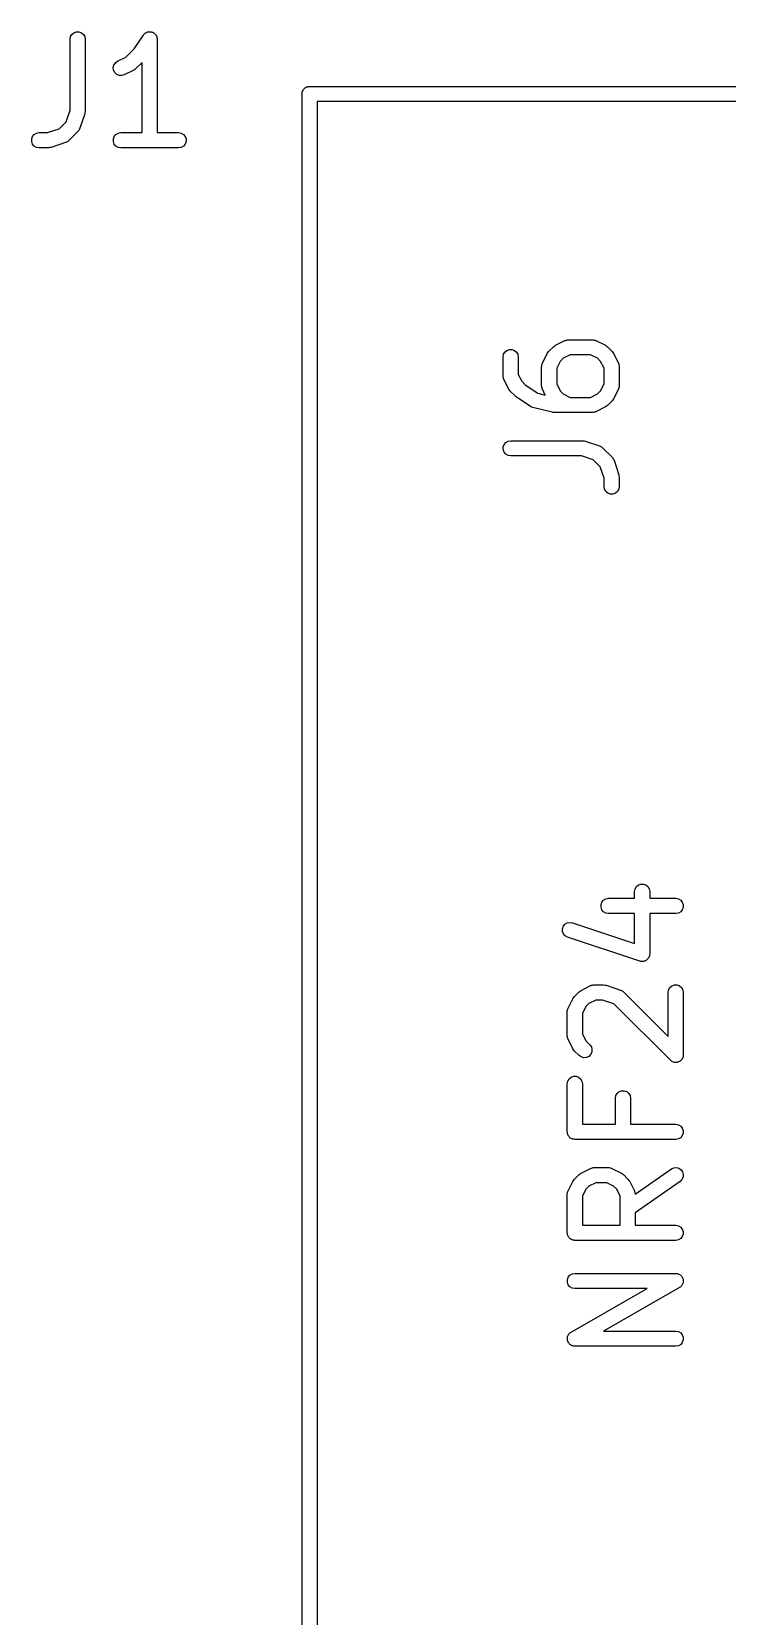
# Model space of a CAD drawing. Extents: x 100.8 to 195, y -113.5 to -35.1.
# Drawn here: x 113.41 to 120.3, y -98.67 to -82.98 of the extents above; entities that cross this region are included whole.
import ezdxf

# ---------------------------------------------------------------- set-up
doc = ezdxf.new("R2010")
doc.units = 0
doc.header["$MEASUREMENT"] = 0
doc.layers.add('BLACK', color=7, linetype='CONTINUOUS')

msp = doc.modelspace()

# ---------------------------------------------------------------- linework, layer by layer
at = {"layer": 'BLACK', "linetype": 'CONTINUOUS'}
for p, q in [((113.796, -83.0267), (113.809, -83.0042)), ((113.809, -83.0042), (113.829, -82.9874)), ((113.829, -82.9874), (113.854, -82.9785)), ((113.854, -82.9785), (113.88, -82.9785)), ((113.88, -82.9785), (113.904, -82.9874)), ((113.904, -82.9874), (113.924, -83.0042)), ((113.924, -83.0042), (113.937, -83.0267)), ((114.427, -83.1475), (114.519, -83.0108)), ((114.519, -83.0108), (114.521, -83.0078)), ((114.521, -83.0078), (114.523, -83.0042)), ((114.523, -83.0042), (114.53, -82.9984)), ((114.53, -82.9984), (114.537, -82.9919)), ((114.537, -82.9919), (114.54, -82.9901)), ((114.54, -82.9901), (114.543, -82.9874)), ((114.543, -82.9874), (114.552, -82.9844)), ((114.552, -82.9844), (114.56, -82.9804)), ((114.56, -82.9804), (114.564, -82.9799)), ((114.564, -82.9799), (114.568, -82.9785)), ((114.568, -82.9785), (114.577, -82.9785)), ((114.577, -82.9785), (114.586, -82.9775)), ((114.586, -82.9775), (114.59, -82.9785)), ((114.59, -82.9785), (114.594, -82.9785)), ((114.594, -82.9785), (114.602, -82.9816)), ((114.602, -82.9816), (114.611, -82.9837)), ((114.611, -82.9837), (114.615, -82.986)), ((114.615, -82.986), (114.618, -82.9874)), ((114.618, -82.9874), (114.625, -82.9932)), ((114.625, -82.9932), (114.633, -82.9981)), ((114.633, -82.9981), (114.635, -83.0015)), ((114.635, -83.0015), (114.638, -83.0042)), ((114.638, -83.0042), (114.643, -83.0119)), ((114.643, -83.0119), (114.648, -83.0191)), ((114.648, -83.0191), (114.649, -83.0231)), ((114.649, -83.0231), (114.651, -83.0267)), ((113.792, -83.0524), (113.796, -83.0267)), ((113.792, -83.7545), (113.792, -83.0524)), ((113.937, -83.0267), (113.942, -83.0524)), ((113.942, -83.0524), (113.942, -83.7667)), ((114.346, -83.2288), (114.427, -83.1475)), ((114.651, -83.0267), (114.653, -83.0355)), ((114.653, -83.0355), (114.655, -83.0441)), ((114.655, -83.0441), (114.655, -83.0483)), ((114.655, -83.0483), (114.656, -83.0524)), ((114.656, -83.0524), (114.656, -83.9774)), ((114.22, -83.3336), (114.226, -83.3083)), ((114.223, -83.3595), (114.22, -83.3336)), ((114.226, -83.3083), (114.241, -83.2865)), ((114.241, -83.2865), (114.262, -83.271)), ((114.262, -83.271), (114.346, -83.2288)), ((114.506, -83.2811), (114.444, -83.3435)), ((114.506, -83.9774), (114.506, -83.2811)), ((114.235, -83.3828), (114.223, -83.3595)), ((114.254, -83.4007), (114.235, -83.3828)), ((114.278, -83.411), (114.254, -83.4007)), ((114.304, -83.4126), (114.278, -83.411)), ((114.329, -83.4052), (114.304, -83.4126)), ((114.424, -83.3576), (114.329, -83.4052)), ((114.434, -83.3504), (114.424, -83.3576)), ((114.444, -83.3435), (114.434, -83.3504)), ((116.09, -83.5818), (116.092, -83.5755)), ((116.09, -83.5884), (116.09, -83.5818)), ((116.09, -113.447), (116.09, -83.5884)), ((116.092, -83.5755), (116.093, -83.569)), ((116.093, -83.569), (116.097, -83.5632)), ((116.097, -83.5632), (116.099, -83.5569)), ((116.099, -83.5569), (116.103, -83.5518)), ((116.103, -83.5518), (116.107, -83.546)), ((116.107, -83.546), (116.112, -83.5418)), ((116.112, -83.5418), (116.116, -83.5367)), ((116.116, -83.5367), (116.122, -83.5333)), ((116.122, -83.5333), (116.127, -83.529)), ((116.127, -83.529), (116.133, -83.5268)), ((116.133, -83.5268), (116.139, -83.5234)), ((116.139, -83.5234), (116.146, -83.5223)), ((116.146, -83.5223), (116.152, -83.52)), ((116.152, -83.52), (116.158, -83.52)), ((116.158, -83.52), (116.158, -83.52)), ((116.158, -83.52), (132.047, -83.52)), ((113.753, -83.869), (113.792, -83.7545)), ((113.938, -83.7904), (113.89, -83.9332)), ((113.94, -83.7785), (113.938, -83.7904)), ((113.942, -83.7667), (113.94, -83.7785)), ((116.24, -83.67), (116.24, -113.365)), ((131.965, -83.67), (116.24, -83.67)), ((113.569, -83.9774), (113.683, -83.9392)), ((113.683, -83.9392), (113.753, -83.869)), ((113.872, -83.9626), (113.777, -84.0578)), ((113.875, -83.959), (113.872, -83.9626)), ((113.878, -83.9561), (113.875, -83.959)), ((113.882, -83.9484), (113.878, -83.9561)), ((113.887, -83.9412), (113.882, -83.9484)), ((113.888, -83.937), (113.887, -83.9412)), ((113.89, -83.9332), (113.888, -83.937)), ((113.412, -84.0394), (113.421, -84.0149)), ((113.412, -84.0654), (113.412, -84.0394)), ((113.421, -84.0899), (113.412, -84.0654)), ((113.421, -84.0149), (113.438, -83.9949)), ((113.438, -84.1098), (113.421, -84.0899)), ((113.438, -83.9949), (113.46, -83.9819)), ((113.46, -84.1229), (113.438, -84.1098)), ((113.46, -83.9819), (113.486, -83.9774)), ((113.486, -84.1274), (113.46, -84.1229)), ((113.486, -83.9774), (113.569, -83.9774)), ((113.748, -84.0759), (113.605, -84.1235)), ((113.751, -84.0739), (113.748, -84.0759)), ((113.756, -84.0727), (113.751, -84.0739)), ((113.763, -84.0677), (113.756, -84.0727)), ((113.77, -84.0635), (113.763, -84.0677)), ((113.773, -84.0603), (113.77, -84.0635)), ((113.777, -84.0578), (113.773, -84.0603)), ((114.221, -84.0394), (114.23, -84.0149)), ((114.221, -84.0654), (114.221, -84.0394)), ((114.23, -84.0899), (114.221, -84.0654)), ((114.23, -84.0149), (114.247, -83.9949)), ((114.247, -84.1098), (114.23, -84.0899)), ((114.247, -83.9949), (114.27, -83.9819)), ((114.27, -84.1229), (114.247, -84.1098)), ((114.27, -83.9819), (114.295, -83.9774)), ((114.295, -84.1274), (114.27, -84.1229)), ((114.295, -83.9774), (114.506, -83.9774)), ((114.656, -83.9774), (114.867, -83.9774)), ((114.867, -83.9774), (114.892, -83.9819)), ((114.892, -84.1229), (114.867, -84.1274)), ((114.892, -83.9819), (114.915, -83.9949)), ((114.915, -84.1098), (114.892, -84.1229)), ((114.915, -83.9949), (114.932, -84.0149)), ((114.932, -84.0899), (114.915, -84.1098)), ((114.932, -84.0149), (114.941, -84.0394)), ((114.941, -84.0654), (114.932, -84.0899)), ((114.941, -84.0394), (114.941, -84.0654)), ((113.581, -84.1274), (113.486, -84.1274)), ((113.593, -84.1253), (113.581, -84.1274)), ((113.605, -84.1235), (113.593, -84.1253)), ((114.867, -84.1274), (114.295, -84.1274)), ((118.087, -86.1729), (118.1, -86.1504)), ((118.1, -86.1504), (118.12, -86.1336)), ((118.12, -86.1336), (118.144, -86.1247)), ((118.144, -86.1247), (118.17, -86.1247)), ((118.17, -86.1247), (118.195, -86.1336)), ((118.195, -86.1336), (118.215, -86.1504)), ((118.215, -86.1504), (118.228, -86.1729)), ((118.519, -86.165), (118.526, -86.1554)), ((118.526, -86.1554), (118.533, -86.1455)), ((118.533, -86.1455), (118.581, -86.0979)), ((118.581, -86.0979), (118.59, -86.091)), ((118.59, -86.091), (118.6, -86.0839)), ((118.6, -86.0839), (118.695, -86.0363)), ((118.695, -86.0363), (118.699, -86.035)), ((118.699, -86.035), (118.703, -86.0329)), ((118.703, -86.0329), (118.712, -86.0313)), ((118.712, -86.0313), (118.72, -86.0288)), ((118.72, -86.0288), (118.725, -86.0291)), ((118.725, -86.0291), (118.729, -86.0283)), ((118.729, -86.0283), (118.967, -86.0283)), ((118.967, -86.0283), (118.971, -86.0291)), ((118.971, -86.0291), (118.975, -86.0288)), ((118.975, -86.0288), (118.984, -86.0313)), ((118.984, -86.0313), (118.993, -86.0329)), ((118.993, -86.0329), (118.996, -86.035)), ((118.996, -86.035), (119, -86.0363)), ((119, -86.0363), (119.096, -86.0839)), ((119.096, -86.0839), (119.105, -86.091)), ((119.105, -86.091), (119.115, -86.0979)), ((119.115, -86.0979), (119.163, -86.1455)), ((119.163, -86.1455), (119.17, -86.1554)), ((119.17, -86.1554), (119.177, -86.165)), ((118.082, -86.1986), (118.087, -86.1729)), ((118.082, -86.389), (118.082, -86.1986)), ((118.228, -86.1729), (118.232, -86.1986)), ((118.232, -86.1986), (118.232, -86.3713)), ((118.463, -86.2938), (118.464, -86.2895)), ((118.463, -86.4843), (118.463, -86.2938)), ((118.464, -86.2852), (118.466, -86.2768)), ((118.464, -86.2895), (118.464, -86.2852)), ((118.466, -86.2768), (118.468, -86.2682)), ((118.468, -86.2682), (118.47, -86.2644)), ((118.47, -86.2644), (118.471, -86.2603)), ((118.471, -86.2603), (118.519, -86.165)), ((118.648, -86.243), (118.613, -86.3115)), ((118.613, -86.3115), (118.613, -86.4666)), ((118.678, -86.2126), (118.648, -86.243)), ((118.747, -86.1783), (118.678, -86.2126)), ((118.949, -86.1783), (118.747, -86.1783)), ((119.018, -86.2126), (118.949, -86.1783)), ((119.048, -86.243), (119.018, -86.2126)), ((119.082, -86.3115), (119.048, -86.243)), ((119.082, -86.4666), (119.082, -86.3115)), ((119.177, -86.165), (119.224, -86.2603)), ((119.224, -86.2603), (119.226, -86.2644)), ((119.226, -86.2644), (119.228, -86.2682)), ((119.228, -86.2682), (119.229, -86.2768)), ((119.229, -86.2768), (119.232, -86.2852)), ((119.232, -86.2852), (119.232, -86.2895)), ((119.232, -86.2895), (119.232, -86.2938)), ((119.232, -86.2938), (119.232, -86.4843)), ((118.083, -86.3933), (118.082, -86.389)), ((118.083, -86.3976), (118.083, -86.3933)), ((118.085, -86.406), (118.083, -86.3976)), ((118.087, -86.4147), (118.085, -86.406)), ((118.089, -86.4184), (118.087, -86.4147)), ((118.09, -86.4226), (118.089, -86.4184)), ((118.138, -86.5178), (118.09, -86.4226)), ((118.232, -86.3713), (118.267, -86.4399)), ((118.267, -86.4399), (118.3, -86.4736)), ((118.3, -86.4736), (118.426, -86.5575)), ((118.613, -86.4666), (118.648, -86.5351)), ((119.048, -86.5351), (119.082, -86.4666)), ((118.145, -86.5275), (118.138, -86.5178)), ((118.152, -86.5373), (118.145, -86.5275)), ((118.2, -86.5849), (118.152, -86.5373)), ((118.206, -86.5892), (118.2, -86.5849)), ((118.211, -86.5943), (118.206, -86.5892)), ((118.354, -86.6895), (118.211, -86.5943)), ((118.426, -86.5575), (118.5, -86.5761)), ((118.464, -86.4885), (118.463, -86.4843)), ((118.464, -86.4929), (118.464, -86.4885)), ((118.466, -86.5013), (118.464, -86.4929)), ((118.468, -86.5099), (118.466, -86.5013)), ((118.47, -86.5137), (118.468, -86.5099)), ((118.471, -86.5178), (118.47, -86.5137)), ((118.5, -86.5761), (118.471, -86.5178)), ((118.648, -86.5351), (118.678, -86.5655)), ((118.678, -86.5655), (118.747, -86.5998)), ((118.747, -86.5998), (118.949, -86.5998)), ((118.949, -86.5998), (119.018, -86.5655)), ((119.018, -86.5655), (119.048, -86.5351)), ((119.163, -86.6326), (119.115, -86.6802)), ((119.17, -86.6227), (119.163, -86.6326)), ((119.177, -86.6131), (119.17, -86.6227)), ((119.224, -86.5178), (119.177, -86.6131)), ((119.226, -86.5137), (119.224, -86.5178)), ((119.228, -86.5099), (119.226, -86.5137)), ((119.229, -86.5013), (119.228, -86.5099)), ((119.232, -86.4929), (119.229, -86.5013)), ((119.232, -86.4843), (119.232, -86.4885)), ((119.232, -86.4885), (119.232, -86.4929)), ((118.366, -86.6947), (118.354, -86.6895)), ((118.377, -86.6999), (118.366, -86.6947)), ((118.568, -86.7475), (118.377, -86.6999)), ((118.577, -86.7482), (118.568, -86.7475)), ((118.586, -86.7498), (118.577, -86.7482)), ((118.967, -86.7498), (118.586, -86.7498)), ((118.971, -86.749), (118.967, -86.7498)), ((118.975, -86.7493), (118.971, -86.749)), ((118.984, -86.7468), (118.975, -86.7493)), ((118.993, -86.7452), (118.984, -86.7468)), ((118.996, -86.7431), (118.993, -86.7452)), ((119, -86.7418), (118.996, -86.7431)), ((119.096, -86.6942), (119, -86.7418)), ((119.105, -86.6871), (119.096, -86.6942)), ((119.115, -86.6802), (119.105, -86.6871)), ((118.084, -87.0903), (118.092, -87.0658)), ((118.084, -87.1164), (118.084, -87.0903)), ((118.092, -87.0658), (118.109, -87.0459)), ((118.109, -87.0459), (118.132, -87.0329)), ((118.132, -87.0329), (118.157, -87.0283)), ((118.157, -87.0283), (118.872, -87.0283)), ((118.872, -87.0283), (118.884, -87.0304)), ((118.884, -87.0304), (118.895, -87.0322)), ((118.895, -87.0322), (119.038, -87.0798)), ((119.038, -87.0798), (119.042, -87.0819)), ((119.042, -87.0819), (119.046, -87.083)), ((119.046, -87.083), (119.053, -87.088)), ((119.053, -87.088), (119.061, -87.0922)), ((119.061, -87.0922), (119.064, -87.0954)), ((119.064, -87.0954), (119.068, -87.0979)), ((119.068, -87.0979), (119.163, -87.1932)), ((118.092, -87.1408), (118.084, -87.1164)), ((118.109, -87.1608), (118.092, -87.1408)), ((118.132, -87.1738), (118.109, -87.1608)), ((118.157, -87.1783), (118.132, -87.1738)), ((118.859, -87.1783), (118.157, -87.1783)), ((118.974, -87.2165), (118.859, -87.1783)), ((119.044, -87.2867), (118.974, -87.2165)), ((119.163, -87.1932), (119.165, -87.1967)), ((119.165, -87.1967), (119.169, -87.1996)), ((119.169, -87.1996), (119.173, -87.2073)), ((119.173, -87.2073), (119.178, -87.2145)), ((119.178, -87.2145), (119.179, -87.2187)), ((119.179, -87.2187), (119.181, -87.2225)), ((119.181, -87.2225), (119.229, -87.3653)), ((119.082, -87.4012), (119.044, -87.2867)), ((119.082, -87.4843), (119.082, -87.4012)), ((119.229, -87.3653), (119.23, -87.3772)), ((119.23, -87.3772), (119.232, -87.389)), ((119.232, -87.389), (119.232, -87.4843)), ((119.087, -87.5099), (119.082, -87.4843)), ((119.1, -87.5325), (119.087, -87.5099)), ((119.12, -87.5492), (119.1, -87.5325)), ((119.144, -87.5581), (119.12, -87.5492)), ((119.17, -87.5581), (119.144, -87.5581)), ((119.195, -87.5492), (119.17, -87.5581)), ((119.215, -87.5325), (119.195, -87.5492)), ((119.228, -87.5099), (119.215, -87.5325)), ((119.232, -87.4843), (119.228, -87.5099)), ((119.384, -91.4931), (119.389, -91.4674)), ((119.384, -91.561), (119.384, -91.4931)), ((119.389, -91.4674), (119.402, -91.4449)), ((119.402, -91.4449), (119.422, -91.4281)), ((119.422, -91.4281), (119.446, -91.4192)), ((119.446, -91.4192), (119.472, -91.4192)), ((119.472, -91.4192), (119.497, -91.4281)), ((119.497, -91.4281), (119.516, -91.4449)), ((119.516, -91.4449), (119.53, -91.4674)), ((119.53, -91.4674), (119.534, -91.4931)), ((119.534, -91.4931), (119.534, -91.561)), ((119.052, -91.6229), (119.061, -91.5985)), ((119.052, -91.649), (119.052, -91.6229)), ((119.061, -91.6735), (119.052, -91.649)), ((119.061, -91.5985), (119.078, -91.5785)), ((119.078, -91.5785), (119.1, -91.5655)), ((119.1, -91.5655), (119.126, -91.561)), ((119.126, -91.561), (119.384, -91.561)), ((119.534, -91.561), (119.792, -91.561)), ((119.792, -91.561), (119.818, -91.5655)), ((119.818, -91.5655), (119.841, -91.5785)), ((119.841, -91.5785), (119.857, -91.5985)), ((119.857, -91.5985), (119.866, -91.6229)), ((119.866, -91.649), (119.857, -91.6735)), ((119.866, -91.6229), (119.866, -91.649)), ((118.695, -91.8179), (118.717, -91.8043)), ((118.717, -91.8043), (118.743, -91.7991)), ((118.743, -91.7991), (118.768, -91.8029)), ((118.768, -91.8029), (119.384, -92.0081)), ((119.078, -91.6934), (119.061, -91.6735)), ((119.1, -91.7064), (119.078, -91.6934)), ((119.126, -91.711), (119.1, -91.7064)), ((119.384, -91.711), (119.126, -91.711)), ((119.384, -92.0081), (119.384, -91.711)), ((119.792, -91.711), (119.534, -91.711)), ((119.534, -91.711), (119.534, -92.1121)), ((119.818, -91.7064), (119.792, -91.711)), ((119.841, -91.6934), (119.818, -91.7064)), ((119.857, -91.6735), (119.841, -91.6934)), ((118.671, -91.863), (118.679, -91.8383)), ((118.671, -91.8891), (118.671, -91.863)), ((118.681, -91.9133), (118.671, -91.8891)), ((118.679, -91.8383), (118.695, -91.8179)), ((118.698, -91.9328), (118.681, -91.9133)), ((118.721, -91.9452), (118.698, -91.9328)), ((119.435, -92.1833), (118.721, -91.9452)), ((119.533, -92.1231), (119.531, -92.1303)), ((119.534, -92.1121), (119.533, -92.1176)), ((119.533, -92.1176), (119.533, -92.1231)), ((119.441, -92.1841), (119.435, -92.1833)), ((119.446, -92.186), (119.441, -92.1841)), ((119.454, -92.186), (119.446, -92.186)), ((119.461, -92.1871), (119.454, -92.186)), ((119.467, -92.186), (119.461, -92.1871)), ((119.472, -92.186), (119.467, -92.186)), ((119.479, -92.1834), (119.472, -92.186)), ((119.487, -92.1819), (119.479, -92.1834)), ((119.491, -92.179), (119.487, -92.1819)), ((119.497, -92.1771), (119.491, -92.179)), ((119.502, -92.1722), (119.497, -92.1771)), ((119.509, -92.1683), (119.502, -92.1722)), ((119.512, -92.1639), (119.509, -92.1683)), ((119.516, -92.1604), (119.512, -92.1639)), ((119.52, -92.1538), (119.516, -92.1604)), ((119.525, -92.1479), (119.52, -92.1538)), ((119.527, -92.1426), (119.525, -92.1479)), ((119.53, -92.1378), (119.527, -92.1426)), ((119.531, -92.1303), (119.53, -92.1378)), ((118.854, -92.4736), (118.949, -92.426)), ((118.949, -92.426), (118.953, -92.4248)), ((118.953, -92.4248), (118.957, -92.4226)), ((118.957, -92.4226), (118.966, -92.4211)), ((118.966, -92.4211), (118.974, -92.4186)), ((118.974, -92.4186), (118.979, -92.4188)), ((118.979, -92.4188), (118.983, -92.4181)), ((118.983, -92.4181), (119.078, -92.4181)), ((119.078, -92.4181), (119.09, -92.4202)), ((119.09, -92.4202), (119.102, -92.4219)), ((119.102, -92.4219), (119.245, -92.4696)), ((119.735, -92.4449), (119.755, -92.4281)), ((119.755, -92.4281), (119.779, -92.4192)), ((119.779, -92.4192), (119.805, -92.4192)), ((119.805, -92.4192), (119.83, -92.4281)), ((119.83, -92.4281), (119.85, -92.4449)), ((118.725, -92.65), (118.773, -92.5548)), ((118.773, -92.5548), (118.78, -92.5451)), ((118.78, -92.5451), (118.787, -92.5353)), ((118.787, -92.5353), (118.835, -92.4877)), ((118.835, -92.4877), (118.844, -92.4808)), ((118.844, -92.4808), (118.854, -92.4736)), ((119.001, -92.5681), (118.932, -92.6024)), ((119.066, -92.5681), (119.001, -92.5681)), ((119.18, -92.6063), (119.066, -92.5681)), ((119.245, -92.4696), (119.248, -92.4716)), ((119.248, -92.4716), (119.253, -92.4727)), ((119.253, -92.4727), (119.26, -92.4778)), ((119.26, -92.4778), (119.268, -92.482)), ((119.268, -92.482), (119.27, -92.4852)), ((119.27, -92.4852), (119.274, -92.4877)), ((119.274, -92.4877), (119.717, -92.9311)), ((119.717, -92.4931), (119.722, -92.4674)), ((119.717, -92.9311), (119.717, -92.4931)), ((119.722, -92.4674), (119.735, -92.4449)), ((119.85, -92.4449), (119.863, -92.4674)), ((119.863, -92.4674), (119.867, -92.4931)), ((119.867, -92.4931), (119.867, -93.1121)), ((118.717, -92.6836), (118.718, -92.6793)), ((118.717, -92.9217), (118.717, -92.6836)), ((118.718, -92.675), (118.72, -92.6666)), ((118.718, -92.6793), (118.718, -92.675)), ((118.72, -92.6666), (118.722, -92.6579)), ((118.722, -92.6579), (118.724, -92.6542)), ((118.724, -92.6542), (118.725, -92.65)), ((118.902, -92.6328), (118.867, -92.7013)), ((118.867, -92.7013), (118.867, -92.904)), ((118.932, -92.6024), (118.902, -92.6328)), ((119.739, -93.1652), (119.18, -92.6063)), ((118.867, -92.904), (118.902, -92.9725)), ((118.718, -92.9259), (118.717, -92.9217)), ((118.718, -92.9302), (118.718, -92.9259)), ((118.72, -92.9387), (118.718, -92.9302)), ((118.722, -92.9473), (118.72, -92.9387)), ((118.724, -92.9511), (118.722, -92.9473)), ((118.725, -92.9552), (118.724, -92.9511)), ((118.773, -93.0504), (118.725, -92.9552)), ((118.78, -93.0601), (118.773, -93.0504)), ((118.787, -93.0699), (118.78, -93.0601)), ((118.902, -92.9725), (118.941, -93.0115)), ((118.941, -93.0115), (118.956, -93.0328)), ((118.956, -93.0328), (118.962, -93.058)), ((118.962, -93.058), (118.96, -93.0839)), ((118.835, -93.1176), (118.787, -93.0699)), ((118.856, -93.1325), (118.835, -93.1176)), ((118.881, -93.1392), (118.856, -93.1325)), ((118.907, -93.137), (118.881, -93.1392)), ((118.931, -93.126), (118.907, -93.137)), ((118.949, -93.1075), (118.931, -93.126)), ((118.96, -93.0839), (118.949, -93.1075)), ((119.747, -93.1708), (119.739, -93.1652)), ((119.755, -93.1771), (119.747, -93.1708)), ((119.758, -93.1782), (119.755, -93.1771)), ((119.761, -93.1801), (119.758, -93.1782)), ((119.77, -93.1826), (119.761, -93.1801)), ((119.779, -93.186), (119.77, -93.1826)), ((119.783, -93.186), (119.779, -93.186)), ((119.786, -93.1869), (119.783, -93.186)), ((119.796, -93.186), (119.786, -93.1869)), ((119.805, -93.186), (119.796, -93.186)), ((119.809, -93.1849), (119.805, -93.186)), ((119.812, -93.1846), (119.809, -93.1849)), ((119.821, -93.1804), (119.812, -93.1846)), ((119.83, -93.1771), (119.821, -93.1804)), ((119.832, -93.175), (119.83, -93.1771)), ((119.835, -93.1736), (119.832, -93.175)), ((119.842, -93.1666), (119.835, -93.1736)), ((119.85, -93.1604), (119.842, -93.1666)), ((119.851, -93.1575), (119.85, -93.1604)), ((119.854, -93.1552), (119.851, -93.1575)), ((119.858, -93.1463), (119.854, -93.1552)), ((119.863, -93.1378), (119.858, -93.1463)), ((119.865, -93.1316), (119.863, -93.1345)), ((119.863, -93.1345), (119.863, -93.1378)), ((119.866, -93.1218), (119.865, -93.1316)), ((119.867, -93.1121), (119.866, -93.1218)), ((118.717, -93.3979), (118.722, -93.3722)), ((118.722, -93.3722), (118.735, -93.3496)), ((118.735, -93.3496), (118.755, -93.3329)), ((118.755, -93.3329), (118.779, -93.324)), ((118.779, -93.324), (118.805, -93.324)), ((118.805, -93.324), (118.83, -93.3329)), ((118.83, -93.3329), (118.85, -93.3496)), ((118.85, -93.3496), (118.863, -93.3722)), ((118.863, -93.3722), (118.867, -93.3979)), ((118.717, -93.874), (118.717, -93.3979)), ((118.867, -93.3979), (118.867, -93.799)), ((119.194, -93.5407), (119.198, -93.5151)), ((119.198, -93.5151), (119.211, -93.4925)), ((119.211, -93.4925), (119.231, -93.4758)), ((119.231, -93.4758), (119.256, -93.4669)), ((119.256, -93.4669), (119.282, -93.4669)), ((119.282, -93.4669), (119.306, -93.4758)), ((119.306, -93.4758), (119.326, -93.4925)), ((119.326, -93.4925), (119.339, -93.5151)), ((119.339, -93.5151), (119.344, -93.5407)), ((119.194, -93.799), (119.194, -93.5407)), ((119.344, -93.5407), (119.344, -93.799)), ((118.867, -93.799), (119.194, -93.799)), ((119.344, -93.799), (119.792, -93.799)), ((119.792, -93.799), (119.818, -93.8036)), ((119.818, -93.8036), (119.841, -93.8166)), ((119.841, -93.8166), (119.857, -93.8365)), ((119.857, -93.8365), (119.866, -93.861)), ((118.719, -93.8805), (118.717, -93.874)), ((118.719, -93.8871), (118.719, -93.8805)), ((118.721, -93.8932), (118.719, -93.8871)), ((118.722, -93.8997), (118.721, -93.8932)), ((118.725, -93.9054), (118.722, -93.8997)), ((118.727, -93.9115), (118.725, -93.9054)), ((118.732, -93.9166), (118.727, -93.9115)), ((118.735, -93.9223), (118.732, -93.9166)), ((118.74, -93.9265), (118.735, -93.9223)), ((118.744, -93.9315), (118.74, -93.9265)), ((118.75, -93.9348), (118.744, -93.9315)), ((118.755, -93.939), (118.75, -93.9348)), ((118.761, -93.9412), (118.755, -93.939)), ((118.767, -93.9445), (118.761, -93.9412)), ((118.773, -93.9457), (118.767, -93.9445)), ((118.779, -93.9479), (118.773, -93.9457)), ((118.786, -93.9479), (118.779, -93.9479)), ((118.792, -93.949), (118.786, -93.9479)), ((119.792, -93.949), (118.792, -93.949)), ((119.818, -93.9445), (119.792, -93.949)), ((119.841, -93.9315), (119.818, -93.9445)), ((119.857, -93.9115), (119.841, -93.9315)), ((119.866, -93.8871), (119.857, -93.9115)), ((119.866, -93.861), (119.866, -93.8871)), ((118.787, -94.3448), (118.835, -94.2972)), ((118.835, -94.2972), (118.844, -94.2903)), ((118.844, -94.2903), (118.854, -94.2832)), ((118.854, -94.2832), (118.949, -94.2355)), ((118.949, -94.2355), (118.953, -94.2343)), ((118.953, -94.2343), (118.957, -94.2321)), ((118.957, -94.2321), (118.966, -94.2306)), ((118.966, -94.2306), (118.974, -94.2281)), ((118.974, -94.2281), (118.979, -94.2284)), ((118.979, -94.2284), (118.983, -94.2276)), ((118.983, -94.2276), (119.126, -94.2276)), ((119.126, -94.2276), (119.13, -94.2284)), ((119.13, -94.2284), (119.134, -94.2281)), ((119.134, -94.2281), (119.143, -94.2306)), ((119.143, -94.2306), (119.151, -94.2321)), ((119.151, -94.2321), (119.155, -94.2343)), ((119.155, -94.2343), (119.159, -94.2355)), ((119.159, -94.2355), (119.254, -94.2832)), ((119.254, -94.2832), (119.264, -94.2903)), ((119.264, -94.2903), (119.274, -94.2972)), ((119.274, -94.2972), (119.322, -94.3448)), ((119.391, -94.492), (119.749, -94.2412)), ((119.749, -94.2412), (119.773, -94.2302)), ((119.773, -94.2302), (119.799, -94.2279)), ((119.799, -94.2279), (119.824, -94.2347)), ((119.824, -94.2347), (119.845, -94.2496)), ((119.845, -94.2496), (119.86, -94.2709)), ((119.865, -94.322), (119.854, -94.3456)), ((119.86, -94.2709), (119.867, -94.2961)), ((119.867, -94.2961), (119.865, -94.322)), ((118.718, -94.4845), (118.72, -94.4761)), ((118.72, -94.4761), (118.722, -94.4674)), ((118.722, -94.4674), (118.724, -94.4637)), ((118.724, -94.4637), (118.725, -94.4596)), ((118.725, -94.4596), (118.773, -94.3643)), ((118.773, -94.3643), (118.78, -94.3547)), ((118.78, -94.3547), (118.787, -94.3448)), ((118.902, -94.4423), (118.867, -94.5108)), ((118.932, -94.4119), (118.902, -94.4423)), ((119.001, -94.3776), (118.932, -94.4119)), ((119.108, -94.3776), (119.001, -94.3776)), ((119.177, -94.4119), (119.108, -94.3776)), ((119.207, -94.4423), (119.177, -94.4119)), ((119.241, -94.5108), (119.207, -94.4423)), ((119.322, -94.3448), (119.328, -94.3547)), ((119.328, -94.3547), (119.336, -94.3643)), ((119.336, -94.3643), (119.383, -94.4596)), ((119.383, -94.4596), (119.385, -94.4637)), ((119.385, -94.4637), (119.387, -94.4674)), ((119.387, -94.4674), (119.388, -94.4761)), ((119.388, -94.4761), (119.391, -94.4845)), ((119.835, -94.3641), (119.391, -94.675)), ((119.854, -94.3456), (119.835, -94.3641)), ((118.717, -94.4931), (118.718, -94.4888)), ((118.717, -94.874), (118.717, -94.4931)), ((118.718, -94.4888), (118.718, -94.4845)), ((118.867, -94.5108), (118.867, -94.799)), ((119.241, -94.799), (119.241, -94.5108)), ((119.391, -94.4845), (119.39, -94.4888)), ((119.39, -94.4888), (119.391, -94.492)), ((119.391, -94.675), (119.391, -94.799)), ((118.719, -94.8805), (118.717, -94.874)), ((118.719, -94.8871), (118.719, -94.8805)), ((118.721, -94.8932), (118.719, -94.8871)), ((118.722, -94.8997), (118.721, -94.8932)), ((118.725, -94.9054), (118.722, -94.8997)), ((118.727, -94.9115), (118.725, -94.9054)), ((118.732, -94.9166), (118.727, -94.9115)), ((118.735, -94.9223), (118.732, -94.9166)), ((118.74, -94.9265), (118.735, -94.9223)), ((118.744, -94.9315), (118.74, -94.9265)), ((118.75, -94.9348), (118.744, -94.9315)), ((118.755, -94.939), (118.75, -94.9348)), ((118.761, -94.9412), (118.755, -94.939)), ((118.767, -94.9445), (118.761, -94.9412)), ((118.773, -94.9457), (118.767, -94.9445)), ((118.779, -94.9479), (118.773, -94.9457)), ((118.786, -94.9479), (118.779, -94.9479)), ((118.792, -94.949), (118.786, -94.9479)), ((119.792, -94.949), (118.792, -94.949)), ((118.867, -94.799), (119.241, -94.799)), ((119.391, -94.799), (119.792, -94.799)), ((119.792, -94.799), (119.818, -94.8036)), ((119.818, -94.9445), (119.792, -94.949)), ((119.818, -94.8036), (119.841, -94.8166)), ((119.841, -94.9315), (119.818, -94.9445)), ((119.841, -94.8166), (119.857, -94.8365)), ((119.857, -94.9115), (119.841, -94.9315)), ((119.857, -94.8365), (119.866, -94.861)), ((119.866, -94.8871), (119.857, -94.9115)), ((119.866, -94.861), (119.866, -94.8871)), ((118.719, -95.3372), (118.727, -95.3127)), ((118.719, -95.3633), (118.719, -95.3372)), ((118.727, -95.3877), (118.719, -95.3633)), ((118.727, -95.3127), (118.744, -95.2928)), ((118.744, -95.4077), (118.727, -95.3877)), ((118.744, -95.2928), (118.767, -95.2798)), ((118.767, -95.4207), (118.744, -95.4077)), ((118.767, -95.2798), (118.792, -95.2752)), ((118.792, -95.4252), (118.767, -95.4207)), ((118.792, -95.2752), (119.792, -95.2752)), ((119.83, -95.4154), (119.075, -95.8467)), ((119.792, -95.2752), (119.799, -95.2764)), ((119.799, -95.2764), (119.806, -95.2764)), ((119.806, -95.2764), (119.812, -95.2786)), ((119.812, -95.2786), (119.818, -95.2798)), ((119.818, -95.2798), (119.824, -95.2831)), ((119.824, -95.2831), (119.83, -95.2855)), ((119.83, -95.2855), (119.835, -95.2896)), ((119.835, -95.4111), (119.83, -95.4154)), ((119.835, -95.2896), (119.841, -95.2928)), ((119.841, -95.4077), (119.835, -95.4111)), ((119.841, -95.2928), (119.845, -95.2979)), ((119.845, -95.4028), (119.841, -95.4077)), ((119.845, -95.2979), (119.85, -95.3023)), ((119.85, -95.3987), (119.845, -95.4028)), ((119.85, -95.3023), (119.853, -95.3078)), ((119.853, -95.3929), (119.85, -95.3987)), ((119.853, -95.3078), (119.857, -95.3127)), ((119.857, -95.3877), (119.853, -95.3929)), ((119.857, -95.3127), (119.86, -95.3191)), ((119.86, -95.3817), (119.857, -95.3877)), ((119.86, -95.3191), (119.863, -95.3249)), ((119.863, -95.3762), (119.86, -95.3817)), ((119.863, -95.3249), (119.864, -95.3312)), ((119.864, -95.3696), (119.863, -95.3762)), ((119.864, -95.3312), (119.866, -95.3372)), ((119.866, -95.3633), (119.864, -95.3696)), ((119.866, -95.3372), (119.866, -95.3439)), ((119.866, -95.3439), (119.867, -95.3506)), ((119.867, -95.3506), (119.866, -95.3569)), ((119.866, -95.3569), (119.866, -95.3633)), ((118.755, -95.8565), (119.51, -95.4252)), ((119.51, -95.4252), (118.792, -95.4252)), ((118.722, -95.8957), (118.725, -95.8902)), ((118.725, -95.8902), (118.727, -95.8842)), ((118.727, -95.8842), (118.732, -95.879)), ((118.732, -95.879), (118.735, -95.8732)), ((118.735, -95.8732), (118.74, -95.8691)), ((118.74, -95.8691), (118.744, -95.8642)), ((118.744, -95.8642), (118.75, -95.8608)), ((118.75, -95.8608), (118.755, -95.8565)), ((119.075, -95.8467), (119.792, -95.8467)), ((119.792, -95.8467), (119.818, -95.8512)), ((119.818, -95.8512), (119.841, -95.8642)), ((119.841, -95.8642), (119.857, -95.8842)), ((119.857, -95.8842), (119.866, -95.9086)), ((118.717, -95.9213), (118.719, -95.915)), ((118.719, -95.928), (118.717, -95.9213)), ((118.719, -95.9086), (118.721, -95.9023)), ((118.719, -95.915), (118.719, -95.9086)), ((118.719, -95.9347), (118.719, -95.928)), ((118.721, -95.9407), (118.719, -95.9347)), ((118.721, -95.9023), (118.722, -95.8957)), ((118.722, -95.947), (118.721, -95.9407)), ((118.725, -95.9528), (118.722, -95.947)), ((118.727, -95.9592), (118.725, -95.9528)), ((118.732, -95.9641), (118.727, -95.9592)), ((118.735, -95.9696), (118.732, -95.9641)), ((118.74, -95.974), (118.735, -95.9696)), ((118.744, -95.9791), (118.74, -95.974)), ((118.75, -95.9823), (118.744, -95.9791)), ((118.755, -95.9864), (118.75, -95.9823)), ((118.761, -95.9888), (118.755, -95.9864)), ((118.767, -95.9921), (118.761, -95.9888)), ((118.773, -95.9933), (118.767, -95.9921)), ((118.779, -95.9955), (118.773, -95.9933)), ((118.786, -95.9955), (118.779, -95.9955)), ((118.792, -95.9967), (118.786, -95.9955)), ((119.792, -95.9967), (118.792, -95.9967)), ((119.818, -95.9921), (119.792, -95.9967)), ((119.841, -95.9791), (119.818, -95.9921)), ((119.857, -95.9592), (119.841, -95.9791)), ((119.866, -95.9347), (119.857, -95.9592)), ((119.866, -95.9086), (119.866, -95.9347))]:
    msp.add_line(p, q, dxfattribs=at)

doc.saveas('drawing.dxf')
